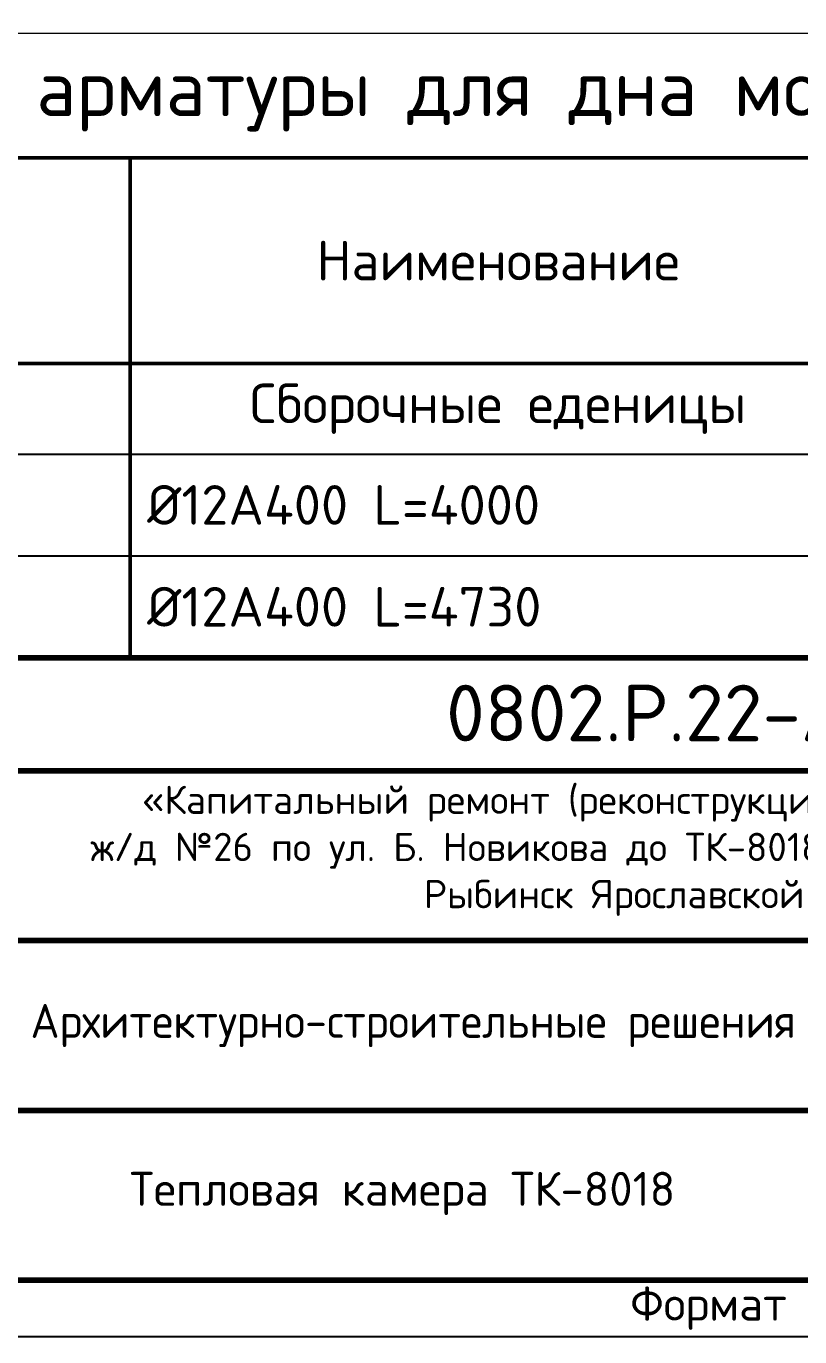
# Model space of a CAD drawing. Header units: millimetres. Extents: x 1601 to 14530, y 1157 to 12625.
# Drawn here: x 7660.9 to 7729.2, y 2825.6 to 2941.4 of the extents above; entities that cross this region are included whole.
import ezdxf

# ---------------------------------------------------------------- set-up
doc = ezdxf.new("R2010")
doc.units = ezdxf.units.MM
for name, color, linetype, lineweight in [('Размер 3.5', 250, 'Continuous', 35), ('Размерный', 4, 'Continuous', 30), ('таблица', 250, 'Continuous', 35)]:
    doc.layers.add(name, color=color, linetype=linetype, lineweight=lineweight)
doc.styles.add('-ISOCPEUR-', font='isocpeur.TTF')
doc.styles.add('GOST', font='GOST Common.ttf')

# ---------------------------------------------------------------- blocks, each defined once
blk = doc.blocks.new('*T238')
at = {"layer": 'Defpoints', "color": 8, "linetype": 'ByBlock', "lineweight": 0, "transparency": 16777216}
for p, q in [((0, 0), (185, 0)), ((0, 0), (0, -11)), ((185, 0), (185, -11))]:
    blk.add_line(p, q, dxfattribs=at)
at = {"layer": 'таблица', "color": 0, "lineweight": 50, "transparency": 16777216}
for p, q in [((0, -11), (185, -11)), ((0, -11), (0, -55.17)), ((15, -11), (15, -37.17)), ((75, -11), (75, -37.17)), ((140, -11), (140, -37.17)), ((150, -11), (150, -46.17)), ((165, -11), (165, -37.17)), ((185, -11), (185, -37.17)), ((0, -29.17), (185, -29.17)), ((0, -55.17), (15, -55.17)), ((140, -55.17), (150, -55.17))]:
    blk.add_line(p, q, dxfattribs=at)
at = {"layer": 'таблица', "color": 0, "lineweight": 25, "transparency": 16777216}
for p, q in [((0, -37.17), (15, -37.17)), ((140, -37.17), (150, -37.17)), ((0, -46.17), (15, -46.17)), ((140, -46.17), (150, -46.17))]:
    blk.add_line(p, q, dxfattribs=at)
at = {"layer": 'таблица', "color": 0, "linetype": 'ByBlock', "lineweight": 25, "transparency": 16777216}
for p, q in [((15, -37.17), (140, -37.17)), ((150, -37.17), (185, -37.17)), ((15, -46.17), (140, -46.17)), ((150, -46.17), (185, -46.17))]:
    blk.add_line(p, q, dxfattribs=at)
at = {"layer": 'таблица', "color": 0, "linetype": 'ByBlock', "lineweight": 50, "transparency": 16777216}
for p, q in [((15, -37.17), (15, -55.17)), ((75, -37.17), (75, -55.17)), ((165, -37.17), (165, -55.17)), ((185, -37.17), (185, -55.17)), ((150, -46.17), (150, -55.17)), ((15, -55.17), (140, -55.17)), ((150, -55.17), (185, -55.17))]:
    blk.add_line(p, q, dxfattribs=at)
at = {"layer": 'таблица', "color": 0, "linetype": 'ByBlock', "lineweight": -2, "transparency": 16777216}
blk.add_line((140, -37.17), (140, -55.17), dxfattribs=at)
at = {"layer": 'таблица', "color": 0, "transparency": 16777216, "style": '-ISOCPEUR-'}
for s, insert, char_height, width, attachment_point in [('Cпецификация арматуры для дна монолитного ', (92.5, -5.5), 5, 182, 5), ('ГОСТ 5781-82', (16.5, -41.67), 3.5, 57, 4), ('%%C12А400 L=4000', (76.5, -41.67), 3.5, 62, 4), ('1,51', (157.5, -41.67), 3.5, 12, 5), ('шт', (175, -41.67), 3.5, 17, 5), ('0,47', (157.5, -50.67), 3.5, 12, 5), ('ГОСТ 5781-82', (16.5, -50.67), 3.5, 57, 4), ('%%C12А400 L=4730', (76.5, -50.67), 3.5, 62, 4), ('шт', (175, -50.67), 3.5, 17, 5)]:
    blk.add_mtext(s, dxfattribs=dict(at, insert=insert, char_height=char_height, width=width, attachment_point=attachment_point))
at = {"layer": 'таблица', "color": 7, "transparency": 16777216, "char_height": 3.5, "attachment_point": 5, "style": '-ISOCPEUR-'}
for s, insert, width in [('{\\W0.9;Масса ед. кг.}', (157.5, -20.08), 13), ('Поз.', (7.5, -20.08), 12), ('Обозначение', (45, -20.08), 57), ('Наименование', (107.5, -20.08), 62), ('Кол', (145, -20.08), 8), ('Примеча-ние', (175, -20.08), 17), ('Сборочные еденицы', (107.5, -33.17), 65), ('18', (145, -41.67), 9.2), ('22', (145, -50.67), 9.2)]:
    blk.add_mtext(s, dxfattribs=dict(at, insert=insert, width=width))

msp = doc.modelspace()

# ---------------------------------------------------------------- linework, layer by layer
msp.add_lwpolyline([(7191.0803, 3245.5891), (7785.0803, 3245.5891), (7785.0803, 2825.5891), (7191.0803, 2825.5891)], close=True)
at = {"const_width": 0.5}
msp.add_lwpolyline([(7211.0803, 3240.5891), (7780.0803, 3240.5891), (7780.0803, 2830.5891), (7211.0803, 2830.5891)], close=True, dxfattribs=at)
for points in [[(7595.0803, 2830.5891), (7595.0803, 2885.5891), (7780.0803, 2885.5891)], [(7660.0803, 2875.5891), (7780.0803, 2875.5891)], [(7595.0803, 2860.5891), (7780.0803, 2860.5891)], [(7660.0803, 2845.5891), (7780.0803, 2845.5891)]]:
    msp.add_lwpolyline(points, dxfattribs=at)

# ---------------------------------------------------------------- block references
msp.add_blockref('*T238', (7595.0803, 2940.7558))

# ---------------------------------------------------------------- texts
for s, insert, char_height, width, attachment_point, style in [('\\pi5.49715;{\\C7;«Капитальный ремонт (реконструкция) тепловых сетей от УП у \\P\\pi0.95192;ж/д №26 по ул. Б. Новикова до ТК-8018 ул. Расплетина, д 7 в ГО г. \\P\\pi30.38942;Рыбинск Ярославской области».}', (7665.6299, 2874.2859), 2.5, 110.528844, 1, '-ISOCPEUR-'), ('Архитектурно-строительные решения', (7695.0803, 2853.0891), 3, 70, 5, 'GOST')]:
    msp.add_mtext(s, dxfattribs=dict(insert=insert, char_height=char_height, width=width, attachment_point=attachment_point, style=style))
at = {"insert": (7666.493, 2840.1627), "char_height": 3, "attachment_point": 1, "style": '-ISOCPEUR-'}
msp.add_mtext_dynamic_manual_height_columns('\\pi3.5517;Тепловая камера ТК-8018', width=55.7034, gutter_width=12.5, heights=[0], dxfattribs=at)
at = {"layer": 'Размер 3.5', "insert": (7714.2448, 2830.0178), "char_height": 3, "width": 145.943815, "attachment_point": 1, "style": '-ISOCPEUR-'}
msp.add_mtext('\\A1;{\\C7;Формат А2}', dxfattribs=at)
at = {"layer": 'Размерный', "color": 7, "lineweight": 30, "insert": (7622.4807, 2883.1993), "char_height": 5, "width": 185, "attachment_point": 1, "style": '-ISOCPEUR-'}
msp.add_mtext('\\pi65.5,l10;0802.Р.22-АС.4', dxfattribs=at)

doc.saveas('drawing.dxf')
